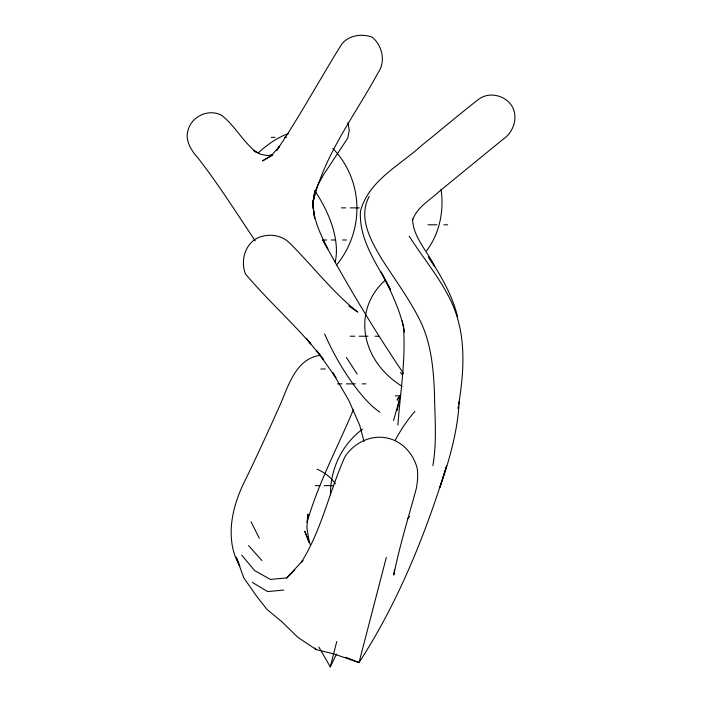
<?xml version="1.0" encoding="UTF-8"?>
<svg xmlns="http://www.w3.org/2000/svg" width="702" height="702" viewBox="0 0 702 702"><rect width="100%" height="100%" fill="white"/><g stroke="black" fill="none" stroke-linecap="round" stroke-linejoin="round"><path stroke-width="1.05" d="M459.222 401.755C457.59 431.247 449.543 459.819 439.794 487.548L446.595 465.979C425.359 534.67 398.324 602.097 359.012 662.6L334.055 653.966L316.233 649.622L297.771 637.267L282.02 621.875L266.944 609.389L256.081 595.48L243.822 577.869L236.276 557.221L239.83 566.242C225.07 540.961 231.195 510.029 242.901 484.898C255.914 458.529 268.067 431.739 280.116 404.914C288.311 385.933 295.937 358.45 320.419 355.309M307.178 521.332L307.906 514.075L306.888 527.667L309.328 542.62M397.876 425.122C400.28 392.55 405.861 359.942 403.492 327.211M432.871 465.663C437.056 441.83 434.801 417.602 434.459 393.568C433.546 369.331 431.291 344.533 420.919 322.271C410.126 299.93 395.156 280.045 381.879 259.178C370.928 240.786 357.608 217.559 369.234 196.393M394.48 569.629L393.778 575.061C399.298 547.191 407.66 520.024 415.189 492.672C417.497 485.152 417.98 477.325 417.436 469.515C414.206 455.159 403.659 442.374 389.145 438.548C372.183 433.792 354.115 442.383 344.857 456.923C329.308 491.514 321.806 529.694 301.377 562.205L302.843 560.591M313.189 200.702L312.723 203.905L314.628 218.261L312.723 203.905L315.259 190.11C308.661 210.653 318.875 230.949 327.808 248.991L322.815 239.908C347.604 285.547 374.315 330.291 403.387 373.262M458.002 408.397L458.345 406.291M458.687 404.185C464.162 371.279 466.268 336.047 452.667 304.756C441.672 279.808 423.683 259.082 409.24 236.214M314.496 194.603L312.723 203.905C323.508 155.598 354.922 115.497 378.124 72.666C386.012 61.644 382.292 45.463 372.157 37.18C361.846 33.389 348.859 35.179 341.742 44.103C319.726 79.431 299.956 116.181 276.553 150.64L279.58 146.2L271.121 155.879L272.762 154.809M397.078 410.723L399.456 399.517M318.857 647.042L330.282 666.9L336.749 641.531M386.328 557.362L359.012 662.6L345.867 657.265M307.072 522.376C318.217 483.178 337.811 446.972 353.492 409.468M393.515 420.533L400.43 396.139L396.981 400.14L400.482 394.91M315.646 190.426L317.997 184.626L323.341 175.061L347.815 138.013L349.263 130.256L348.017 122.745M330.282 666.9L336.477 654.071M407.493 518.953L409.573 516.47M241.742 555.194L254.58 570.524L270.367 579.404L286.758 577.93L302.852 560.459M286.758 577.93L294.822 569.945M272.332 154.87L262.53 160.881L270.709 156.265M272.35 154.405L268.541 155.695L261.162 154.466L253.861 150.64L256.765 152.518C243.076 142.094 235.17 125.948 221.735 115.418C209.468 108.485 192.515 115.742 188.417 129.063C184.424 139.874 190.935 150.202 197.946 157.941C218.612 184.424 236.425 212.969 255.203 240.786M283.678 590.084L267.541 591.575L252.29 582.353M271.253 137.355L275.017 137.355M284.556 137.355L286.434 137.355M341.4 207.871L345.832 207.871M350.263 207.871L359.134 207.871M428.009 224.798L436.872 224.798M443.857 224.798L447.622 224.798M323.253 239.987L326.799 239.987M331.23 239.987L335.661 239.987M342.646 239.987L346.411 239.987M350.289 336.223L354.721 336.223M359.161 336.223L368.023 336.223M375.008 336.223L378.773 336.223M320.858 368.998L325.289 368.998M337.504 383.862L341.935 383.862M346.367 383.862L355.238 383.862M362.223 383.862L365.988 383.862M395.244 395.84L399.684 395.84M315.365 485.635L319.796 485.635M324.236 485.635L333.099 485.635M348.815 306.081L357.827 312.074C332.081 291.935 312.276 265.207 288.943 242.383C279.949 233.924 265.075 233.003 254.756 239.575C244.077 247.034 240.83 262.232 245.463 273.973C266.005 298.376 289.777 319.893 310.775 343.91L306.844 339.084M400.43 372.472L402.667 374.842M248.569 545.586L261.925 560.556M314.847 647.99L316.233 649.622M306.248 338.346L323.262 359.292L317.295 351.439M316.637 350.561L335.977 377.755L332.73 372.516M346.419 357.511L357.125 373.99M332.722 372.815L348.859 400.482L359.775 425.517L364.005 441.382M382.625 274.798L390.593 289.9C377.957 265.435 359.371 241.339 360.38 212.504L360.495 211.1C368.734 180.309 400.184 165.277 422.051 145.112C441.295 129.765 459.959 113.689 479.457 98.684C488.838 92.313 502.018 94.814 509.52 102.843C519.392 113.54 514.847 131.397 503.343 139.049C481.835 156.599 460.31 174.149 438.882 191.795C429.457 200.5 416.663 207.546 412.434 220.384L412.548 218.98C413.057 237.144 427.316 250.965 434.74 266.672L428.466 256.914C440.926 275.333 452.141 294.954 457.581 316.69M251.044 521.744L259.319 538.267M381.125 271.964C390.882 291.181 400.561 310.775 404.598 332.125M310.617 545.27L304.738 531.203L308.941 542.313M402.246 320.928L403.281 326.167M316.979 469.173A97.762 63.706 -44.6 0 1 335.459 483.871M441.04 189.391A68.822 53.721 -89.3 0 1 426.553 250.833M402.044 386.249A78.65 67.699 17.2 0 1 385.635 279.879M332.888 148.464A88.075 86.258 -54.5 0 1 336.381 265.233M315.698 192.12A88.566 47.499 51.3 0 1 335.161 262.048M257.959 153.159A89.057 45.428 -58.8 0 1 288.575 133.547M379.949 412.188A79.124 22.016 61.2 0 1 324.622 333.959M395.182 440.207A97.236 39.417 -70 0 1 414.9 411.407M330.475 494.831A83.915 81.213 54.6 0 1 362.565 429.141"/></g></svg>
